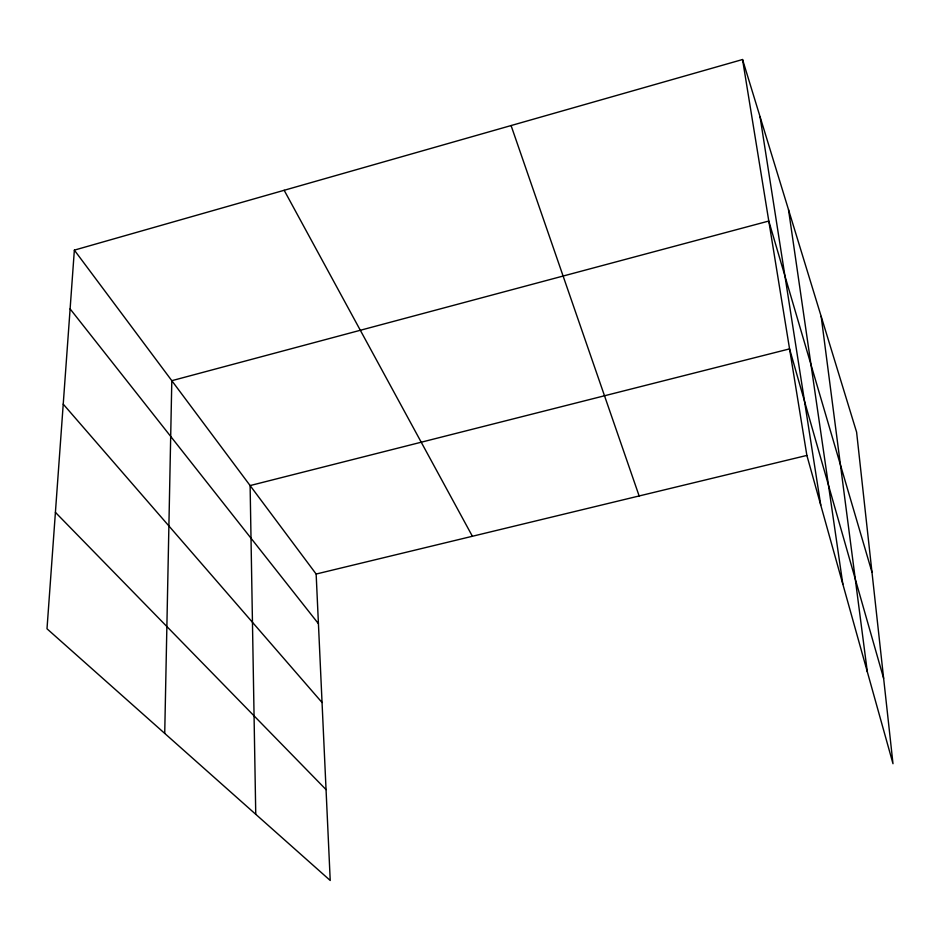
<?xml version="1.0" encoding="UTF-8"?>
<svg xmlns="http://www.w3.org/2000/svg" width="940" height="940" viewBox="0 0 940 940"><rect width="100%" height="100%" fill="white"/><g stroke="black" fill="none" stroke-linecap="round" stroke-linejoin="round"><path stroke-width="1.41" d="M164.723 733.4L171.809 380.688L768.791 221.041L871.979 572.213M74.354 250.134L47 628.789L330.222 880.475L316.146 574.035L74.354 250.134L742.553 59.526L856.599 432.13L893 763.727L806.873 455.418L742.553 59.526M316.146 574.035L806.873 455.418M55.413 512.359L326.051 789.612M63.227 404.13L322.056 702.533M70.1 308.884L318.437 623.702M284.162 190.28L472.397 536.27M511.078 125.549L639.141 495.956M883.624 678.327L789.565 348.881L250.111 485.569L255.751 814.298M760.025 116.595L820.749 505.074M788.519 209.714L842.827 584.139M821.161 316.369L867.326 671.83"/></g></svg>
